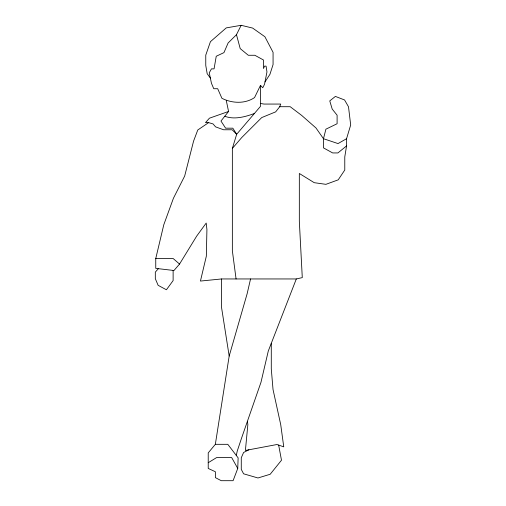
<?xml version="1.0" encoding="UTF-8"?>
<svg xmlns="http://www.w3.org/2000/svg" width="506" height="506" viewBox="0 0 506 506"><rect width="100%" height="100%" fill="white"/><g stroke="black" fill="none" stroke-linecap="round" stroke-linejoin="round"><path stroke-width="0.76" d="M237.75 468.448L238.136 457.86L227.795 444.319L215.347 444.319L208.225 452.889L208.225 468.448L215.373 471.737L215.373 477.632L221.286 480.7L233.083 480.7L237.75 468.448L231.678 457.576L216.606 457.576L208.225 462.718M215.347 444.319L229.18 356.06L247.143 293.714L250.552 278.951M346.559 145.918L337.913 152.939L332.67 152.939L323.479 147.885L323.479 138.707L325.902 129.182L337.104 123.736L337.104 115.216L332.202 109.068L329.76 100.903L335.402 96.412L344.567 99.967L348.501 106.779L350.683 124.995L346.559 138.707L346.559 145.918L344.776 156.917L344.776 170.029L338.223 179.839L325.915 184.336L314.232 182.685L299.331 173.476L299.331 221.318L302.284 277.617L296.314 278.951L221.596 278.951L200.439 281.058L206.34 256.156L206.922 229.534L206.208 223.057L196.676 236.119L179.548 264.056L173.982 270.501L155.753 268.382L155.753 258.553L163.786 224.759L173.419 198.276L184.665 176.056L193.57 141.123L197.77 129.998L208.611 122.629L213.013 123.907L215.6 126.873L223.614 129.77L232.134 129.77L236.681 134.273L232.355 148.416L232.355 250.717L236.074 278.951M236.283 455.432L237.257 451.036L241.387 438.632L260.976 382.302L268.288 351.031L296.314 278.951M232.355 148.416L241.779 137.499L261.716 117.582L275.662 111.864L279.717 106.709L280.722 104.065L263.993 104.065L260.495 103.477M236.473 34.68L240.211 48.608L248.301 55.274L254.853 55.274L263.481 59.999L263.481 68.519L264.543 66.122L266.074 66.122L266.953 71.953L264.543 84.243L262.753 87.74L260.495 85.369L254.55 97.582C244.967 104.084 231.938 103.388 221.925 98.309L217.688 88.714L213.753 88.714L211.451 83.288L209.256 72.801L211.451 68.867L214.07 68.867L216.239 56.255L223.943 52.624L228.105 42.997L236.473 34.68L241.16 25.3L252.627 28.07L264.891 36.736L273.069 52.339L273.069 64.566L269.926 74.369L264.999 81.909M226.283 100.555L228.573 111.459L220.97 121.042L225.619 128.182L232.823 128.182L236.681 134.273L260.495 106.342L260.495 85.369M158.346 268.686L155.317 272.133L155.317 278.686L158.131 285.321L166.417 289.78L173.122 280.583L173.122 270.4M346.559 138.707L338.027 143.584L323.479 138.707L315.972 127.967L301.684 115.425L290.204 106.709L279.717 106.709M248.863 449.802L243.595 452.484L241.273 457.785L241.273 469.366L243.595 473.806L257.965 477.98L270.191 474.261L281.488 460.226L278.654 445.09M228.573 111.459L209.408 118.208L205.499 122.629L208.611 122.629M254.379 113.515C245.125 116.873 234.341 119.89 224.772 116.254M241.16 25.3L226.252 27.893L210.439 41.669L205.765 55.122L205.765 65.419L207.169 73.667L210.351 78.044M155.753 258.553L173.185 258.553L179.548 264.056M229.18 356.06L221.596 307.787L221.596 278.951M247.434 421.245L247.851 424.654L245.404 450.454L276.978 444.515L283.752 446.849L280.722 424.654L273.031 389.525L271.286 368.887L271.286 343.327"/></g></svg>
